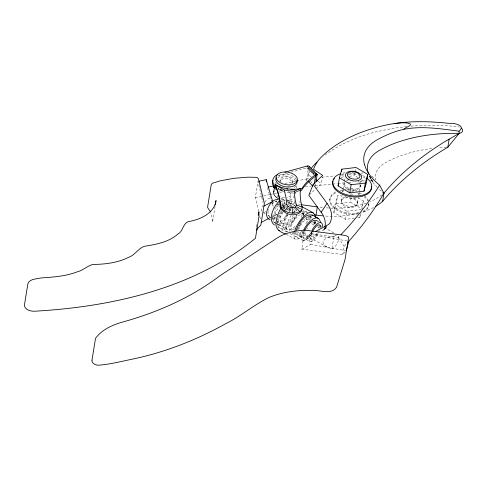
<?xml version="1.0" encoding="UTF-8"?>
<svg xmlns="http://www.w3.org/2000/svg" width="487" height="487" viewBox="0 0 487 487"><rect width="100%" height="100%" fill="white"/><g stroke="black" fill="none" stroke-linecap="round" stroke-linejoin="round"><path stroke-width="0.37" stroke-dasharray="2.44 1.83" d="M308.308 216.952L307.486 222.498M289.321 231.155C289.674 225.104 293.125 219.613 297.155 215.266M301.13 217.531C300.82 216.112 304.424 211.553 303.316 215.516M277.523 220.909C276.908 237.437 293.813 222.693 295.615 215.339M279.112 202.336L278.941 204.126L277.505 205.313L279.508 206.391M302.305 212.606L301.928 216.38M290.252 206.111C290.721 204.461 289.795 201.661 287.64 202.647M277.669 203.846L277.505 205.313M321.043 227.959L321.061 226.601M297.009 231.94L296.991 233.553L297.746 234.965L310.036 241.582C314.724 241.662 316.915 235.568 318.772 232.031M268.112 211.224C267.643 212.947 268.246 217.811 271.661 218.164M319.131 225.968L318.815 228.257M314.383 221.622L313.567 225.889M315.74 221.055L315.272 223.825M309.75 215.601L311.041 216.295L309.629 217.293L309.075 220.611M311.041 216.295L310.402 219.99M295.633 232.135C293.624 241.485 302.871 235.623 304.539 231.106M283.878 203.791C284.907 201.6 283.422 197.637 280.652 199.731M296.339 209.337L295.883 211.577M215.084 206.342L212.496 222.328L212.472 218.681L210.597 212.521M258.652 211.51L255.328 197.698L257.964 181.426L263.035 202.513M256.107 229.158L256.339 227.703M256.46 226.979L256.929 224.069M275.015 183.916L275.252 182.467M277.401 196.845L277.639 195.348M278.467 190.247L278.844 187.933M279.879 181.541L280.165 179.776M272.428 216.52L274.394 215.479L275.593 208.083M289.266 202.915L291.068 191.787M292.754 181.407L292.468 183.167A6.355 3.707 9.2 0 0 286.819 178.705A6.355 3.707 9.2 0 0 279.958 181.079M295.213 193.85L295.566 191.677M296.151 188.049L296.504 185.87M306.402 180.981L308.32 168.587M309.629 169.786L308.216 178.486L306.731 179.277M345.301 251.791L342.769 254.549L301.721 249.186L303.036 241.047L311.4 233.833L313.999 232.409M315.308 185.955L315.655 183.812M315.911 188.646L321.365 183.502L322.443 176.848M329.833 199.859L330.003 198.818M354.469 218.286L345.52 219.351L333.79 212.411L335.105 204.278L337.546 195.658L341.277 195.214M333.79 212.411L336.231 203.791L337.546 195.658M306.013 235.738L327.027 247.061L331.909 248.979L333.857 236.925L334.295 236.481A7.871 3.263 -61.7 0 1 336.639 234.99M341.174 201.137L342.124 195.25M342.659 191.957L343.018 189.741M343.079 189.364L344.272 182.004M344.382 181.304L345.106 176.854M345.52 219.351L346.835 211.212L335.105 204.278M358.237 197.832L363.454 200.912L362.133 209.045L350.403 202.111L351.121 197.673M357.951 177.548L354.694 175.624L355.175 172.666M355.291 171.923L355.772 168.965M342.769 254.549L344.09 246.41L347.633 242.556M357.385 204.053A8.242 4.809 9.2 0 0 346.099 197.789A8.242 4.809 9.2 0 0 344.352 205.94A8.242 4.809 9.2 0 0 357.385 204.053L358.395 197.832M361.202 180.507L358.876 194.873A8.242 4.809 9.2 0 0 358.791 193.351M357.458 217.933L359.692 217.665L360.295 213.97M368.726 205.325L368.896 204.284M273.146 214.018C272.623 216.843 272.136 220.641 274.747 222.608L287.032 229.225C290.569 230.795 293.965 227.496 296.236 225.146M320.136 227.666L320.403 226.242M277.712 219.406L278.016 217.841M282.436 205.112C282.758 203.907 283.124 201.301 281.236 201.35M294.41 232.463C291.281 244.541 303.2 237.863 305.428 231.617M303.17 215.546L303.504 213.994L301.672 213.002M291.202 207.255C292.663 204.497 291.567 198.221 287.397 200.948M303.529 213.72L303.042 215.364M278.156 217.312L279.575 213.056M363.454 200.912L361.013 209.532L346.835 211.212M359.692 217.665L360.916 213.355M294.452 212.673L294.976 210.098L294.641 208.43M310.036 241.582C307.918 238.63 310.663 234.752 311.455 231.721M305.891 224.008L306.725 220.471L306.792 217.281M317.287 232.944C314.681 240.268 307.595 242.654 312.161 232.67M298.622 229.663C300.217 225.097 304.789 217.19 310.463 219.722M288.529 208.357L288.28 209.16L286.843 210.341L287.087 209.66M289.777 208.363L288.846 210.908M297.454 229.931L298.306 227.666M303.943 232.037C300.022 240.876 308.21 239.038 310.529 232.847M268.386 210.25L268.739 209.27M318.955 231.544L319.314 230.582M290.751 208.746L289.467 211.894M301.721 249.186L310.621 244.48L314.152 235.178L346.622 240.828M303.103 231.471C297.484 244.894 308.49 241.199 311.984 232.317M282.679 207.48L283.19 206.19M286.326 214.913C283.976 219.607 280.457 231.374 288.657 231.788M300.777 223.515L301.283 222.389M282.296 211.711C275.453 225.962 287.013 228.233 293.119 215.747M281.583 210.944C272.586 228.933 287.166 231.215 294.355 215.424M287.805 214.177C285.808 218.584 282.99 225.219 287.032 229.225M296.863 214.992C293.6 221.415 289.101 228.5 281.809 230.674M300.528 224.075L297.88 228.634M306.81 229.213L307.467 227.959M298.872 226.479L299.523 225.292M280.573 211.443L281.096 210.567M287.507 213.562C285.053 217.549 281.863 221.95 277.036 223.034M291.104 215.449C288.334 220.118 285.266 225.931 287.093 231.453M287.732 215.09C284.968 219.302 281.504 223.886 276.366 225.164M300.248 224.111L301.033 222.967M276.823 205.337L277.511 204.376M289.114 211.961L291.165 209.434M303.724 230.637C302.269 232.427 300.442 235.586 297.746 234.965M288.724 210.725L290.453 208.509M282.679 207.322L283.55 206.153M283.763 209.221L285.23 207.541L286.758 206.853M283.562 207.748L284.25 206.896M286.52 210.147L288.286 207.986M283.324 204.71L285.419 202.44M301.879 221.877L302.762 220.855M323.733 229.876L326.728 226.516M326.777 226.449L323.861 229.712L326.68 226.607M293.01 212.886L295.974 210.007M271.941 203.876C273.134 202.616 274.887 200.62 276.811 201.466M302.153 231.008C301.423 231.946 299.255 234.052 298.44 232.177M326.552 226.698L324.074 229.377L326.929 226.303M311.4 233.833L338.355 237.358L340.139 235.507M277.267 214.079L274.759 216.246L272.336 217.397M309.373 194.818L315.369 189.163M303.675 219.923L304.6 219.089M294.428 228.573L290.855 231.057M275.806 217.08L272.775 219.095M293.217 209.367L295.359 208.57M292.145 206.896L294.349 205.8M294.093 232.804L292.395 233.803L290.416 233.797M305.532 218.365C307.334 216.952 310.59 215.844 312.137 218.194M300.333 214.377C295.177 218.036 289.862 224.684 291.165 231.307M310.176 235.3L311.552 234.497M269.147 218.255L271.77 216.867M303.036 241.047L318.181 233.048M295.152 192.475L299.785 190.454L297.764 190.831M331.909 248.979L332.359 248.808A7.871 3.263 -61.7 0 0 337.509 242.745A7.871 3.263 -61.7 0 0 338.605 235.763M301.234 213.927L302.92 213.458L305.002 213.878M288.127 173.001L279.575 175.381A16.582 9.679 9.2 0 0 278.028 175.935M290.976 172.203L306.993 167.808A2.051 1.528 -26.2 0 1 307.443 167.869M302.61 211.559L305.349 211.407L307.394 212.423M282.734 207.182L286.198 206.385M284.822 183.489L295.792 181.127M296.522 180.969L308.271 178.607M255.328 197.698L269.335 194.678M270.072 194.52L276.701 193.095M279.648 192.456L283.337 191.665M298.708 208.606L300.832 208.85L297.021 206.792M341.265 177.219L344.248 176.86M349.471 176.245L354.694 175.624M350.232 194.155L351.724 193.978L353.026 194.745M336.231 203.791L350.403 202.111M321.877 177.201L334.727 175.874M341.527 175.174L344.553 174.857M348.333 174.468L356.648 173.609M361.177 173.141L363.448 172.909M305.446 186.898L310.73 186.351M315.259 185.882L331.872 184.165M332.627 184.092L337.156 183.623M337.911 183.544L345.46 182.765M348.479 182.455L353.008 181.986M359.808 181.28L364.337 180.817M370.376 180.19L371.885 180.032M406.889 126.553L393.137 128.3L376.165 131.788A164.198 95.817 9.2 0 0 352.959 139.392A167.936 97.997 9.2 0 0 325.243 154.976M296.461 191.44L298.72 191.214M411.04 126.133C427.105 125.031 443.42 124.782 459.357 126.997M446.494 147.263L445.155 147.311A123.114 71.839 9.2 0 0 438.294 147.792M333.857 236.925C327.355 235.659 317.335 242.319 327.027 247.061M293.831 193.053L286.423 192.73L284.737 192.152M298.677 204.327L300.169 204.54M301.83 213.093L305.556 213.616M310.621 244.48L345.569 250.562M282.472 190.338L278.448 189.303M290.885 209.197L288.724 208.302M282.247 189.863L277.992 188.463M297.234 207.444L300.747 208.728M274.747 222.608L275.429 222.912M269.725 217.117L270.285 217.385M283.884 191.714L278.327 188.755L283.525 191.61M290.483 200.528L294.404 202.641M289.394 202.683L296.382 206.451M301.465 209.191L307.821 212.612M283.154 199.36L294.799 205.636M302.664 211.778L305.885 213.513M280.469 200.693L285.571 203.438M289.175 205.35L293.704 207.785M308.886 215.966L312.764 218.06M307.796 216.301L309.629 217.293M281.273 203.87L282.551 204.558M285.735 206.275L287.013 206.963M313.853 221.427L316.404 222.803M274.747 201.009L277.967 202.75M316.215 223.356L313.573 221.932A7.871 3.263 -61.7 0 1 314.505 224.373M324.135 227.624L334.703 233.322M282.941 206.281L286.946 208.436M315.022 223.57L313.025 222.492L311.589 223.679L314.255 225.116M319.028 225.725L321.694 227.167M282.174 207.827L286.179 209.982M317.591 226.912L319.594 227.989M263.315 212.728L265.251 213.769M267.832 215.163L271.703 217.251M272.349 217.598L275.575 219.333A7.871 3.263 -61.7 0 1 275.161 213.994A7.871 3.263 -61.7 0 1 279.422 206.914M272.312 218.511L276.19 220.605M276.835 220.952L282.01 223.74M298.848 232.81L311.138 239.434M272.501 221.36L275.088 222.754M275.733 223.101L280.908 225.889M292.157 231.989L303.803 238.265M277.535 226.851L288.115 232.591M290.045 233.632L302.707 240.42M286.027 234.21L295.378 239.245M361.865 179.861L364.471 181.401M311.217 176.793L308.046 174.693L309.336 171.716A73.549 42.917 9.2 0 1 310.024 170.45M318.194 181.407L321.365 183.502M307.997 168.143L309.915 170.152M306.098 211.723L306.749 212.216M381.303 191.093L380.444 190.38A64.339 37.542 9.2 0 1 378.819 188.919M306.707 167.832L315.132 175.63M371.825 176.044L375.66 179.642L375.392 176.982L375.903 173.384A38.832 22.658 9.2 0 1 383.129 164.137L385.114 162.902A122.894 71.717 9.2 0 1 400.661 155.822L406.401 153.892A123.114 71.839 9.2 0 1 433.046 148.34M307.65 167.936L309.251 169.549M311.376 171.692L314.042 174.383L311.984 172.27M295.043 208.807L297.496 211.328M310.128 170.328L314.115 174.437M310.542 181.213L312.404 183.398M338.355 237.358L344.09 246.41M369.889 176.221L373.298 182.802L370.96 178.266M369.877 176.55L372.165 181.213L369.95 176.617M369.341 176.02L370.23 178.005L369.353 175.941M267.479 187.982L271.271 200.699M272.111 203.523L273.584 208.473M259.875 216.599L260.569 219.509M294.726 202.318L295.085 203.925M272.69 201.502L273.317 206.378M341.229 174.529A19.644 11.463 9.2 0 1 344.833 173.786M349.556 173.549A19.644 11.463 9.2 0 1 359.175 175.265M363.46 177.104A19.644 11.463 9.2 0 1 365.353 178.224M342.787 173.135A19.644 11.463 9.2 0 1 344.997 172.739M352.162 172.672A19.644 11.463 9.2 0 1 354.609 173.013M362.614 175.545A19.644 11.463 9.2 0 1 365.524 177.183M360.417 184.944A8.242 4.809 9.2 0 1 351.243 188.944M348.783 188.268A8.242 4.809 9.2 0 1 344.4 182.065M346.287 180.293A8.242 4.809 9.2 0 1 347.231 179.886M357.835 181.292A8.242 4.809 9.2 0 1 359.406 182.655M359.765 184.445A8.242 4.809 9.2 0 1 351.072 189.991M349.818 189.705A8.242 4.809 9.2 0 1 344.236 183.106M347.067 180.927A8.242 4.809 9.2 0 1 348.132 180.616M377.291 187.428A64.339 37.542 9.2 0 1 375.861 185.906L374.527 184.366A64.339 37.542 9.2 0 1 369.426 176.379M355.784 197.777A8.242 4.809 9.2 0 1 345.186 196.371M342.915 191.245A8.242 4.809 9.2 0 1 343.365 190.575M344.802 189.473A8.242 4.809 9.2 0 1 349.222 188.493M350.494 188.542A8.242 4.809 9.2 0 1 357.214 191.123M381.924 194.867A73.574 42.935 9.2 0 1 369.73 201.782M366.559 203.012A73.574 42.935 9.2 0 1 325.365 207.815M322.437 207.559A73.574 42.935 9.2 0 1 318.772 207.145M322.205 230.917A6.234 3.64 9.2 0 0 324.153 229.2A43.325 25.281 9.2 0 0 324.628 227.861M275.709 207.346A29.378 17.142 9.2 0 1 278.838 205.964M288.176 203.998A29.378 17.142 9.2 0 1 294.422 203.919M288.499 191.628A6.355 3.707 9.2 0 1 286.746 197.667M284.438 197.716A6.355 3.707 9.2 0 1 280.086 196.304M278.899 191.464A6.355 3.707 9.2 0 1 282.588 190.186M373.566 207.499A73.574 42.935 9.2 0 1 361.926 212.253M357.781 213.403A73.574 42.935 9.2 0 1 323.313 215.893M287.178 199.761A6.355 3.707 9.2 0 1 288.371 204.601M279.392 204.796A6.355 3.707 9.2 0 1 278.217 204.047M276.677 201.283A6.355 3.707 9.2 0 1 276.939 200.388M280.518 198.398A6.355 3.707 9.2 0 1 284.402 198.611M274.394 215.479A29.378 17.142 9.2 0 1 277.517 214.097M279.234 213.531A29.378 17.142 9.2 0 1 282.91 212.649M293.107 212.052A29.378 17.142 9.2 0 1 294.525 212.149M354.031 198.02A8.242 4.809 9.2 0 1 355.114 205.648A8.242 4.809 9.2 0 1 342.513 203.383A8.242 4.809 9.2 0 1 346.665 196.699M368.884 202.835A19.644 11.463 9.2 0 1 360.97 212.095M358.913 212.661A19.644 11.463 9.2 0 1 333.741 206.732A19.644 11.463 9.2 0 1 336.048 191.744M339.987 190.441A19.644 11.463 9.2 0 1 343.347 189.924M346.921 189.82A19.644 11.463 9.2 0 1 349.362 189.979M351.803 190.326A19.644 11.463 9.2 0 1 356.539 191.531M359.29 192.615A19.644 11.463 9.2 0 1 362.109 194.106M364.404 195.725A19.644 11.463 9.2 0 1 368.568 201.356M368.714 203.876A19.644 11.463 9.2 0 1 360.8 213.136M358.742 213.702A19.644 11.463 9.2 0 1 333.102 207.322A19.644 11.463 9.2 0 1 337.114 192.28M342.026 191.093A19.644 11.463 9.2 0 1 343.761 190.922M347.968 190.916A19.644 11.463 9.2 0 1 349.191 191.02M351.632 191.367A19.644 11.463 9.2 0 1 353.446 191.738M357.495 192.98A19.644 11.463 9.2 0 1 360.66 194.416M364.233 196.766A19.644 11.463 9.2 0 1 367.782 200.93M312.088 231.38A7.871 3.263 -61.7 0 1 306.633 235.927A7.871 3.263 -61.7 0 1 305.465 230.85M264.709 202.087A7.871 3.263 -61.7 0 1 270.827 199.238M271.125 200.327A7.871 3.263 -61.7 0 1 271.162 201.015M265.762 211.535A7.871 3.263 -61.7 0 1 263.528 212.576M261.878 211.218A7.871 3.263 -61.7 0 1 262.755 205.66M283.732 206.196A7.871 3.263 -61.7 0 1 283.884 209.55M283.05 212.247A7.871 3.263 -61.7 0 1 277.487 219.241M278.844 175.332A10.775 6.288 9.2 0 1 296.486 179.46M281.218 182.114A6.355 3.707 9.2 0 1 282.235 177.371A6.355 3.707 9.2 0 1 290.465 178.126A6.355 3.707 9.2 0 1 291.853 183.094M291.403 183.429A6.355 3.707 9.2 0 1 290.873 183.721M289.99 185.73A6.355 3.707 9.2 0 1 287.105 186.15M294.629 201.776A143.141 83.533 9.2 0 1 294.452 200.693M293.947 195.835A143.141 83.533 9.2 0 0 294.069 197.448A10.775 6.288 9.2 0 1 287.348 200.364M300.089 202.756A136.585 79.6 9.2 0 1 299.882 201.204M296.011 185.87A10.775 6.288 9.2 0 1 292.784 188.037M276.689 184.275A10.775 6.288 9.2 0 1 276.147 183.483M277.681 177.603A10.775 6.288 9.2 0 1 295.658 180.433M284.706 200.346A10.775 6.288 9.2 0 1 280.749 199.573M275.052 189.796A10.775 6.288 9.2 0 1 275.8 189.218"/><path stroke-width="0.73" d="M322.485 226.656C322.747 217.05 313.086 226.644 312.057 230.479M215.321 204.887L216.027 200.522C214.079 213.805 199.761 219.722 188.019 221.695C182.783 223.892 183.075 231.544 177.779 234.168C168.526 242.246 156.132 244.389 144.426 246.288C138.144 248.388 134.984 255.267 128.544 257.349C117.495 262.931 104.961 264.307 92.755 264.459C87.398 265.853 83.295 270.309 77.81 271.618C66.037 276.324 53.314 277.091 40.823 277.961C36.488 279.124 29.567 278.741 27.881 283.726L24.35 305.532C25.001 309.756 30.139 311.169 33.822 311.266C111.949 306.877 193.473 288.675 255.45 238.295L258.987 216.49L258.932 211.717L258.341 215.351M273.724 191.902L274.431 187.544M314.279 183.903L315.558 176.014L317.019 174.407L309.251 166.329M316.002 181.669L317.043 175.241A2.429 0.962 -62.7 0 0 317.061 174.577L317.019 174.407M314.505 214.87L315.996 215.084L317.311 206.945L300.911 204.643M338.081 185.924L339.396 177.785L341.837 169.172L356.009 167.485L367.746 174.425L366.425 182.558L363.984 191.178L349.812 192.858L338.081 185.924L338.69 183.769M341.478 171.387L341.837 169.172M349.812 192.858L351.127 184.725L339.396 177.785M363.984 191.178L365.299 183.039L367.746 174.425M375.453 206.451A73.574 42.935 9.2 0 0 382.642 201.338L383.957 193.205L379.635 185.157L377.827 183.648A69.367 40.482 9.2 0 1 365.95 168.557L364.373 164.247M382.642 201.338A440.053 256.789 9.2 0 1 442.884 150.179L447.833 147.22L449.148 139.087M276.768 188.773L273.548 187.556L273.785 186.643A16.582 9.679 9.2 0 1 272.982 180.287M346.312 250.689L348.832 241.211M294.678 231.416C295.56 224.757 311.388 202.269 315.807 217.555M295.95 230.838C298.263 224.537 304.631 211.894 312.916 215.516M317.061 174.577L315.576 175.99L316.867 174.169L316.337 174.127L315.655 176.117L312.77 178.303A102.52 59.822 9.2 0 0 301.733 189.979L300.893 190.892L300.156 190.654M364.373 164.247A53.241 31.071 9.2 0 1 376.993 139.897A137.644 80.325 9.2 0 1 394.421 131.959C415.07 124.532 437.831 128.44 459.004 131.198C466.583 125.244 453.172 122.736 449.428 123.406L449.349 123.394C426.308 120.873 402.639 120.575 380.055 126.468A159.316 92.968 9.2 0 0 357.531 133.84A162.798 94.995 9.2 0 0 320.312 158.165A68.679 40.074 9.2 0 0 315.442 164.91L313.482 169.281L322.68 175.369L313.171 184.384L308.825 195.336L321.189 212.253A43.325 25.281 9.2 0 1 324.975 226.492M316.489 174.078L315.673 176.038L316.958 174.267M304.424 230.875C306.646 226.315 312.599 216.995 318.285 221.494M312.581 231.684C313.707 229.085 318.181 221.938 320.963 226.029M316.635 174.072L315.661 176.014L316.763 174.102M303.76 230.016C305.599 224.842 317.627 210.768 320.519 222.37M256.594 230.132L257.964 228.032L260.825 225.183L264.356 203.377L258.414 178.662L256.929 177.341L248.206 177.165L233.717 178.339L220.075 180.866L212.247 183.313L211.236 184.676L207.632 206.865L207.73 207.675L210.067 211.291M281.267 207.632C278.594 212.009 276.64 216.904 276.092 222.023C274.759 228.44 279.702 232.062 285.358 233.851M379.635 185.157L377.583 188.402A723.895 422.424 9.2 0 1 341.034 234.588M321.189 212.253L327.051 203.377L313.171 184.384M277.602 174.492A16.582 9.679 9.2 0 0 274.485 185.45L275.38 184.756L276.086 186.539A172.477 100.651 9.2 0 1 280.536 206.171L281.803 208.704L284.524 210.92L288.146 206.445A4.84 2.825 9.2 0 0 289.68 207.249L290.264 207.438A4.84 2.825 9.2 0 0 296.413 205.423L295.646 202.02A142.935 83.411 9.2 0 1 294.452 192.31L294.44 191.123L300.43 188.548A127.764 0.639 16.6 0 0 301.563 188.926A102.52 59.822 9.2 0 1 313.056 176.537L316.337 174.127M447.833 147.22L459.186 133.359A5.996 3.5 9.2 0 0 461.95 128.757L461.262 128.087M347.633 242.556L351.76 237.918A687.047 400.917 9.2 0 0 383.957 193.205A440.053 256.789 9.2 0 1 444.205 142.046L459.186 133.359L459.004 131.198M279.855 200.279C274.388 205.66 266.754 219.083 274.461 225.097M315.296 231.696L327.24 225.171A11.268 6.575 9.2 0 0 330.332 222.249A48.353 28.216 9.2 0 0 328.092 204.905L327.051 203.377M263.905 206.147L272.69 201.502L266.182 179.66L258.652 181.28M261.269 222.413L268.489 218.602M403.924 128.927L409.896 125.53L410.48 124.69L410.298 124.002C405.312 121.793 399.51 123.187 394.257 123.497M284.846 172.228L307.041 166.043A4.018 2.563 -44.4 0 1 309.811 167.175M280.536 206.171L286.843 204.631L286.709 203.049A178.571 104.206 9.2 0 0 285.138 193.82L284.152 189.96L275.38 184.756A23.254 13.569 9.2 0 0 300.43 188.548A136.841 79.85 9.2 0 0 302.123 207.072A10.945 6.386 9.2 0 1 292.492 213.148L288.274 212.478L284.524 210.92M268.002 187.118L273.852 185.857M351.127 184.725L365.299 183.039M459.186 133.359L451.595 133.335A132.501 77.317 9.2 0 0 408.818 138.838L402.384 140.664A132.501 77.317 9.2 0 0 379.428 150.38A48.225 28.143 9.2 0 0 367.533 170.133L368.543 174.169M294.44 191.123L293.022 191.111A29.354 17.13 9.2 0 1 284.67 190.082L284.152 189.96M270.078 219.698C261.178 216.63 271.131 197.156 278.339 199.67M296.388 205.027L302.123 207.072M278.68 230.248L279.617 230.625M276.433 187.745L274.516 186.728L273.846 186.685L273.548 187.556M301.593 206.518L313.36 212.856M311.923 214.858L318.388 218.346M275.952 187.556L274.516 186.728L276.257 187.988L278.053 193.376M315.655 179.727L317.561 180.987M382.758 192.274L383.957 193.205A73.574 42.935 9.2 0 1 382.965 194.045M288.146 206.445L286.843 204.631M307.041 166.043L315.99 174.328M295.353 207.03L299.785 211.559M308.588 181.456L312.776 186.363M266.182 179.66L266.48 181.736M280.049 202.33C278.144 213.215 294.933 218.852 301.222 211.407A10.276 6.094 10 0 0 301.55 209.824M276.086 186.539L276.257 187.988M292.133 207.736L292.492 213.148M371.52 186.564A19.644 11.463 9.2 0 1 350.95 196.705A19.644 11.463 9.2 0 1 332.931 181.14M333.528 179.794A19.644 11.463 9.2 0 1 334.417 178.534M367.204 178.412A19.644 11.463 9.2 0 1 364.422 194.557A19.644 11.463 9.2 0 1 336.791 189.638A19.644 11.463 9.2 0 1 340.73 173.695M311.193 168.599A73.549 42.917 9.2 0 1 314.535 164.496A167.936 97.997 9.2 0 1 317 162.019M322.583 215.832A73.574 42.935 9.2 0 1 315.996 215.084M287.732 172.203A10.775 6.288 9.2 0 1 295.816 182.795A10.775 6.288 9.2 0 1 277.535 180.598A10.775 6.288 9.2 0 1 286.393 172.045M296.869 180.263A10.775 6.288 9.2 0 1 286.204 186.905A10.775 6.288 9.2 0 1 276.172 177.779M294.897 189.54A29.555 17.246 9.2 0 1 290.83 189.431M287.896 189.145A29.555 17.246 9.2 0 1 286.727 188.98M278.083 193.376A172.252 100.632 9.2 0 1 280.074 202.336M279.514 199.134A10.775 6.288 9.2 0 1 274.011 191.154M91.994 360.137C91.446 363.363 95.434 364.909 98.021 365.232C110.257 364.379 122.304 361.159 134.327 358.73C166.511 351.778 197.351 339.567 226.053 323.496C241.266 315.99 254.147 304.533 269.445 297.289C282.673 291.902 297.119 290.112 311.327 290.429C318.985 289.473 331.184 295.512 336.59 287.184L345.003 259.644L348.576 237.601L348.363 236.865L345.855 235.513L304.807 230.15C294.465 230.771 283.824 233.133 275.271 239.245L219.85 275.812C190.727 297.959 156.564 312.703 121.452 322.388C111.693 325.286 101.667 329.918 95.525 338.337L91.994 360.137M349.891 177.968A6.343 3.701 9.2 0 0 359.93 176.513A6.343 3.701 9.2 0 0 351.237 171.692A6.343 3.701 9.2 0 0 349.891 177.968M348.643 179.453A8.242 4.809 9.2 0 0 361.677 177.566A8.242 4.809 9.2 0 0 350.39 171.302A8.242 4.809 9.2 0 0 348.643 179.453"/></g></svg>
